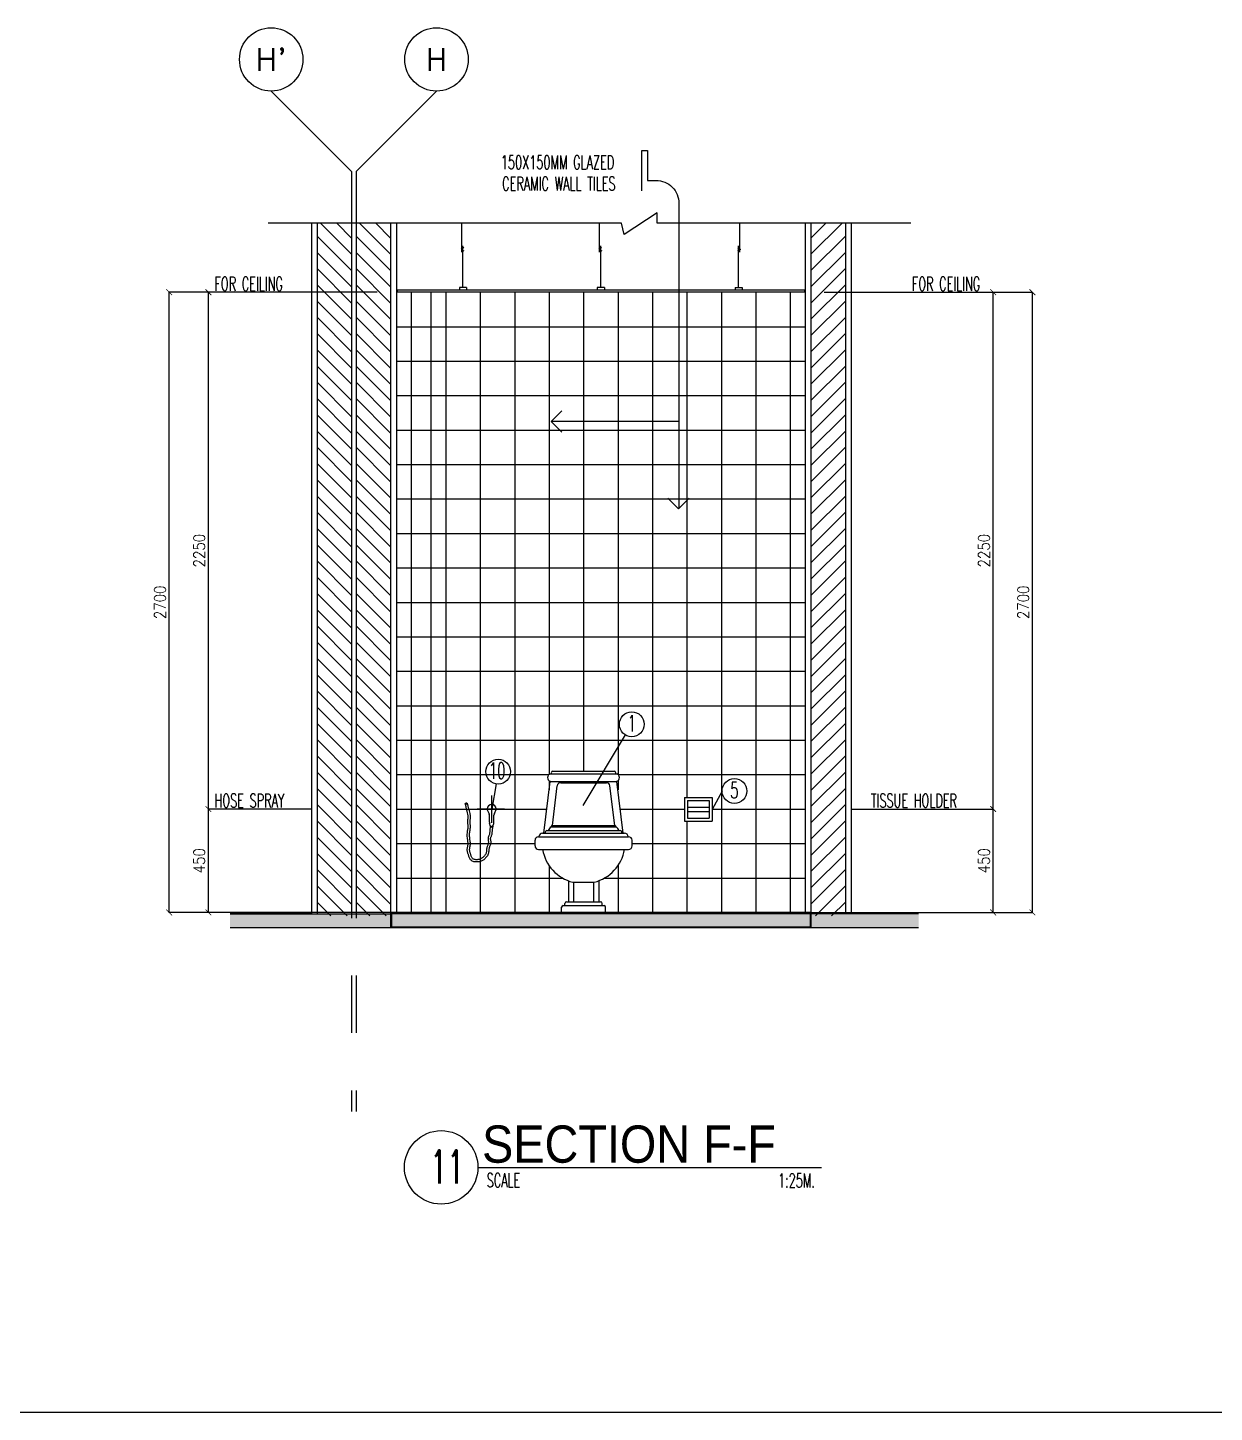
# Model space of a CAD drawing. Extents: x -263967 to -235090, y 166361 to 186286.
# Drawn here: x -250697 to -245531, y 166361 to 172389 of the extents above; entities that cross this region are included whole.
import ezdxf
from ezdxf.enums import TextEntityAlignment as Align

# ---------------------------------------------------------------- set-up
doc = ezdxf.new("R2010")
doc.units = 0
doc.header["$LTSCALE"] = 500
doc.header["$MEASUREMENT"] = 0
for name, pattern in [('CENTER2', [1.125, 0.75, -0.125, 0.125, -0.125]), ('CENTERX2', [4, 2.5, -0.5, 0.5, -0.5]), ('HIDDEN', [0.375, 0.25, -0.125]), ('HIDDEN2', [0.1875, 0.125, -0.0625])]:
    doc.linetypes.add(name, pattern=pattern)
doc.layers.get('0').update_dxf_attribs({"linetype": 'CONTINUOUS'})
doc.layers.get('DEFPOINTS').update_dxf_attribs({"linetype": 'CONTINUOUS'})
for name, color, linetype in [('A-SFIX', 2, 'CONTINUOUS'), ('AX-CR', 2, 'CONTINUOUS'), ('AX-TXT', 2, 'CONTINUOUS'), ('AXES', 11, 'CENTERX2'), ('AXIS', 11, 'CENTER2'), ('DIM1', 2, 'CONTINUOUS'), ('Dimout', 4, 'CONTINUOUS'), ('DW', 7, 'CONTINUOUS'), ('ELE', 3, 'CONTINUOUS'), ('ELV', 7, 'CONTINUOUS'), ('FIX', 2, 'CONTINUOUS'), ('HatchA', 11, 'CONTINUOUS'), ('Plaster', 7, 'CONTINUOUS'), ('SANI', 2, 'CONTINUOUS'), ('SETTING', 3, 'CONTINUOUS'), ('Tile', 5, 'CONTINUOUS'), ('TITLE', 1, 'CONTINUOUS'), ('TXT', 2, 'CONTINUOUS'), ('TXT1', 2, 'CONTINUOUS'), ('WALL', 6, 'CONTINUOUS'), ('WallPartition', 2, 'CONTINUOUS'), ('Windows', 9, 'CONTINUOUS')]:
    doc.layers.add(name, color=color, linetype=linetype)
doc.styles.add('DIM', font='simplex.shx', dxfattribs={"width": 0.85})
doc.styles.add('ROMANS', font='romans.shx', dxfattribs={"width": 0.6})
doc.styles.add('TTXT', font='swisse.ttf', dxfattribs={"width": 0.9})
doc.dimstyles.new('DIM1-25', dxfattribs={"dimscale": 25, "dimtxt": 2, "dimasz": 1, "dimexe": 0.03, "dimexo": 0.03, "dimgap": 0.6, "dimtad": 1, "dimdec": 0, "dimdsep": 46, "dimtxsty": 'DIM', "dimblk1": 'ARCHTICK', "dimblk2": 'ARCHTICK', "dimsah": 1, "dimcen": 0.09, "dimdle": 0.03, "dimclrd": 256, "dimclrt": 2, "dimadec": 0, "dimazin": 0, "dimtfac": 1, "dimtdec": 0, "dimtix": 1, "dimtmove": 1, "dimatfit": 3, "dimldrblk": 'ARCHTICK', "dimfxl": 0, "dimtvp": 2, "dimtolj": 1, "dimtzin": 0, "dimarcsym": 0})

# ---------------------------------------------------------------- blocks, each defined once
blk = doc.blocks.new('A$C69CD438C')
at = {"layer": 'A-SFIX'}
for p, q in [((65.9, 603.8, 658.7), (356.8, 603.8, 658.7)), ((76.8, 614.7, 658.7), (345.8, 614.7, 658.7)), ((38.4, 345.8, 658.7), (65.9, 570.8, 658.7)), ((65.9, 570.8, 658.7), (356.8, 570.8, 658.7)), ((75.6, 378.7, 658.7), (96.7, 551.5, 658.7)), ((111.9, 565, 658.7), (310.7, 565, 658.7)), ((347, 378.7, 658.7), (326, 551.5, 658.7)), ((384.2, 345.8, 658.7), (356.8, 570.8, 658.7)), ((70, 373.2, 658.7), (352.6, 373.2, 658.7)), ((75.6, 378.7, 658.7), (347, 378.7, 658.7)), ((0, 289.8, 658.7), (0, 314, 658.7)), ((15.4, 329.3, 658.7), (407.3, 329.3, 658.7)), ((32.9, 345.8, 658.7), (389.7, 345.8, 658.7)), ((51.2, 356.8, 658.7), (371.4, 356.8, 658.7)), ((422.6, 289.8, 658.7), (422.6, 314, 658.7)), ((15.4, 274.4, 658.7), (407.3, 274.4, 658.7)), ((145.5, 137.8, 658.7), (145.5, 46.1, 658.7)), ((164.7, 131.7, 658.7), (258, 131.7, 658.7)), ((167.4, 131.7, 658.7), (167.4, 46.1, 658.7)), ((255.2, 131.7, 658.7), (255.2, 46.1, 658.7)), ((277.2, 137.8, 658.7), (277.2, 46.1, 658.7)), ((115.6, 0, 658.7), (115.6, 23.1, 658.7)), ((307.1, 0), (115.6, 0)), ((122.2, 29.6, 658.7), (300.5, 29.6, 658.7)), ((130.5, 29.6, 658.7), (130.5, 39.5, 658.7)), ((137.1, 46.1, 658.7), (285.5, 46.1, 658.7)), ((292.1, 29.6, 658.7), (292.1, 39.5, 658.7)), ((307.1, 0, 658.7), (307.1, 23.1, 658.7))]:
    blk.add_line(p, q, dxfattribs=at)
for centre, radius, start, end in [((72.7, 587.3, 658.7), 17.8, 112.61986, 247.38014), ((79.6, 606.5, 658.7), 8.68, 108.43495, 198.43495), ((343, 606.5, 658.7), 8.68, 341.56505, 71.56505), ((349.9, 587.3, 658.7), 17.8, 292.61986, 67.38014), ((111.9, 549.6, 658.7), 15.4, 90, 173.04704), ((310.7, 549.6, 658.7), 15.4, 6.95296, 90), ((92.8, 342.2, 658.7), 38.5, 126.28859, 157.78628), ((76.4, 372.4, 658.7), 6.42, 96.98527, 172.09737), ((346.2, 372.4, 658.7), 6.42, 7.90263, 83.01473), ((329.8, 342.2, 658.7), 38.5, 22.21372, 53.71141), ((15.4, 314, 658.7), 15.4, 90, 180), ((35.7, 326.6, 658.7), 19.4, 98.1301, 171.8699), ((58.5, 343.3, 658.7), 15.3, 118.30463, 170.72602), ((364.2, 343.3, 658.7), 15.3, 9.27398, 61.69537), ((387, 326.6, 658.7), 19.4, 8.1301, 81.8699), ((407.3, 314, 658.7), 15.4, 0, 90), ((15.4, 289.8, 658.7), 15.4, 180, 270), ((208.2, 304.1, 658.7), 177.8, 189.59805, 255.82073), ((214.4, 304.1, 658.7), 177.8, 284.17927, 350.40195), ((407.3, 289.8, 658.7), 15.4, 270, 0), ((122.2, 23.1, 658.7), 6.59, 90, 180), ((137.1, 39.5, 658.7), 6.59, 90, 180), ((285.5, 39.5, 658.7), 6.59, 0, 90), ((300.5, 23.1, 658.7), 6.59, 0, 90)]:
    blk.add_arc(centre, radius, start, end, dxfattribs=at)
blk = doc.blocks.new('A0-BOX')
at = {"layer": 'TITLE'}
blk.add_line((0, 0), (113.3, 0), dxfattribs=at)
blk = doc.blocks.new('_ARCHTICK')
at = {"color": 0, "linetype": 'ByBlock', "const_width": 0.15}
blk.add_lwpolyline([(-0.5, -0.5), (0.5, 0.5)], dxfattribs=at)
blk = doc.blocks.new('*D125')
at = {"layer": 'DEFPOINTS', "color": 0}
for p in [(-247229.3, 171237.2), (-246493.3, 171237.2), (-247111.6, 168987.3)]:
    blk.add_point(p, dxfattribs=at)
at = {"layer": 'Dimout', "color": 0, "lineweight": -2}
for p, q in [((-247228.6, 171237.2), (-246492.5, 171237.2)), ((-247110.9, 168987.3), (-246492.5, 168987.3))]:
    blk.add_line(p, q, dxfattribs=at)
at = {"layer": 'Dimout', "lineweight": -2}
blk.add_line((-246493.3, 168986.6), (-246493.3, 171237.9), dxfattribs=at)
at = {"layer": 'Dimout', "lineweight": -2, "xscale": 25, "yscale": 25, "zscale": 25}
for p, rotation in [((-246493.3, 171237.2), 90), ((-246493.3, 168987.3), 270)]:
    blk.add_blockref('_ARCHTICK', p, dxfattribs=dict(at, rotation=rotation))
at = {"layer": 'Dimout', "color": 2, "insert": (-246533.3, 170112.2), "char_height": 50, "attachment_point": 5, "rotation": 90, "style": 'DIM'}
blk.add_mtext('\\A1;2250', dxfattribs=at)
blk = doc.blocks.new('*D123')
at = {"layer": 'DEFPOINTS', "color": 0}
for p in [(-247115.1, 171237.2), (-246322.4, 171237.2), (-247156.9, 168537.2)]:
    blk.add_point(p, dxfattribs=at)
at = {"layer": 'Dimout', "color": 0, "lineweight": -2}
for p, q in [((-247114.3, 171237.2), (-246321.6, 171237.2)), ((-247156.2, 168537.2), (-246321.6, 168537.2))]:
    blk.add_line(p, q, dxfattribs=at)
at = {"layer": 'Dimout', "lineweight": -2}
blk.add_line((-246322.4, 168536.4), (-246322.4, 171237.9), dxfattribs=at)
at = {"layer": 'Dimout', "lineweight": -2, "xscale": 25, "yscale": 25, "zscale": 25}
for p, rotation in [((-246322.4, 171237.2), 90), ((-246322.4, 168537.2), 270)]:
    blk.add_blockref('_ARCHTICK', p, dxfattribs=dict(at, rotation=rotation))
at = {"layer": 'Dimout', "color": 2, "insert": (-246362.4, 169887.2), "char_height": 50, "attachment_point": 5, "rotation": 90, "style": 'DIM'}
blk.add_mtext('\\A1;2700', dxfattribs=at)
blk = doc.blocks.new('*D120')
at = {"layer": 'DEFPOINTS', "color": 0}
for p in [(-249910, 171237.2), (-249173.9, 171237.2), (-249461.6, 168987.3)]:
    blk.add_point(p, dxfattribs=at)
at = {"layer": 'Dimout', "color": 0, "lineweight": -2}
for p, q in [((-249174.7, 171237.2), (-249910.7, 171237.2)), ((-249462.4, 168987.3), (-249910.7, 168987.3))]:
    blk.add_line(p, q, dxfattribs=at)
at = {"layer": 'Dimout', "lineweight": -2}
blk.add_line((-249910, 168986.6), (-249910, 171237.9), dxfattribs=at)
at = {"layer": 'Dimout', "lineweight": -2, "xscale": 25, "yscale": 25, "zscale": 25}
for p, rotation in [((-249910, 171237.2), 90), ((-249910, 168987.3), 270)]:
    blk.add_blockref('_ARCHTICK', p, dxfattribs=dict(at, rotation=rotation))
at = {"layer": 'Dimout', "color": 2, "insert": (-249950, 170112.2), "char_height": 50, "attachment_point": 5, "rotation": 90, "style": 'DIM'}
blk.add_mtext('\\A1;2250', dxfattribs=at)
blk = doc.blocks.new('*D122')
at = {"layer": 'DEFPOINTS', "color": 0}
for p in [(-250080.8, 171237.2), (-249288.2, 171237.2), (-249246.3, 168537.2)]:
    blk.add_point(p, dxfattribs=at)
at = {"layer": 'Dimout', "color": 0, "lineweight": -2}
for p, q in [((-249288.9, 171237.2), (-250081.6, 171237.2)), ((-249247.1, 168537.2), (-250081.6, 168537.2))]:
    blk.add_line(p, q, dxfattribs=at)
at = {"layer": 'Dimout', "lineweight": -2}
blk.add_line((-250080.8, 168536.4), (-250080.8, 171237.9), dxfattribs=at)
at = {"layer": 'Dimout', "lineweight": -2, "xscale": 25, "yscale": 25, "zscale": 25}
for p, rotation in [((-250080.8, 171237.2), 90), ((-250080.8, 168537.2), 270)]:
    blk.add_blockref('_ARCHTICK', p, dxfattribs=dict(at, rotation=rotation))
at = {"layer": 'Dimout', "color": 2, "insert": (-250120.8, 169887.2), "char_height": 50, "attachment_point": 5, "rotation": 90, "style": 'DIM'}
blk.add_mtext('\\A1;2700', dxfattribs=at)
blk = doc.blocks.new('*D121')
at = {"layer": 'DEFPOINTS', "color": 0}
for p in [(-249910, 168987.3), (-249461.6, 168987.3), (-249022.1, 168537.2)]:
    blk.add_point(p, dxfattribs=at)
at = {"layer": 'Dimout', "color": 0, "lineweight": -2}
for p, q in [((-249462.4, 168987.3), (-249910.7, 168987.3)), ((-249022.9, 168537.2), (-249910.7, 168537.2))]:
    blk.add_line(p, q, dxfattribs=at)
at = {"layer": 'Dimout', "lineweight": -2}
blk.add_line((-249910, 168536.4), (-249910, 168988.1), dxfattribs=at)
at = {"layer": 'Dimout', "lineweight": -2, "xscale": 25, "yscale": 25, "zscale": 25}
for p, rotation in [((-249910, 168987.3), 90), ((-249910, 168537.2), 270)]:
    blk.add_blockref('_ARCHTICK', p, dxfattribs=dict(at, rotation=rotation))
at = {"layer": 'Dimout', "color": 2, "insert": (-249950, 168762.2), "char_height": 50, "attachment_point": 5, "rotation": 90, "style": 'DIM'}
blk.add_mtext('\\A1;450', dxfattribs=at)
blk = doc.blocks.new('A$C54676CD1')
at = {"layer": 'AXIS', "linetype": 'CENTER2', "ltscale": 10}
for p, q in [((0.1153, 0.1709), (0.1153, 0.29)), ((0.1716, 0.2302), (0.0525, 0.2302))]:
    blk.add_line(p, q, dxfattribs=at)
at = {"layer": 'DIM1', "linetype": 'HIDDEN'}
for points in [[(0.1196, 0.156), (0.1183, 0.1482), (0.1175, 0.142), (0.117, 0.1369), (0.1167, 0.1328), (0.1165, 0.1294), (0.1164, 0.1262), (0.1161, 0.1231), (0.1155, 0.1198), (0.1146, 0.1167), (0.1135, 0.1137), (0.1124, 0.1111), (0.1114, 0.1087), (0.1105, 0.1066), (0.1099, 0.1048), (0.1094, 0.1033), (0.1092, 0.1022), (0.1092, 0.1011), (0.1093, 0.0997), (0.1095, 0.0979), (0.1099, 0.0957), (0.1104, 0.0932), (0.1108, 0.0902), (0.111, 0.0869), (0.1109, 0.0832), (0.1103, 0.0796), (0.1094, 0.0762), (0.1084, 0.0731), (0.1073, 0.0702), (0.1063, 0.0674), (0.1053, 0.0648), (0.1046, 0.0625), (0.104, 0.0602), (0.1036, 0.058), (0.1033, 0.0555), (0.1031, 0.0527), (0.1028, 0.0497), (0.1025, 0.0464), (0.102, 0.0428), (0.1012, 0.039), (0.1, 0.0351), (0.0983, 0.0312), (0.0963, 0.0275), (0.094, 0.0241), (0.0915, 0.0208), (0.0889, 0.0178), (0.0862, 0.0149), (0.0834, 0.0123), (0.0806, 0.01), (0.0778, 0.0079), (0.0749, 0.0061), (0.0719, 0.0045), (0.0689, 0.0032), (0.0658, 0.0022), (0.0627, 0.0014), (0.0595, 0.0008), (0.0563, 0.0004), (0.0529, 0.0001), (0.0494, 0), (0.0458, 0.0001), (0.042, 0.0004), (0.0382, 0.001), (0.0344, 0.0021), (0.0306, 0.0036), (0.0269, 0.0059), (0.0237, 0.0088), (0.0212, 0.012), (0.0194, 0.0153), (0.018, 0.0186), (0.0169, 0.0217), (0.016, 0.0246), (0.0152, 0.0273), (0.0145, 0.0298), (0.0137, 0.0322), (0.0128, 0.0347), (0.0119, 0.0374), (0.011, 0.0402), (0.0102, 0.0433), (0.0095, 0.0465), (0.0091, 0.05), (0.0089, 0.0537), (0.0092, 0.0573), (0.0097, 0.0607), (0.0103, 0.064), (0.011, 0.0671), (0.0116, 0.0702), (0.012, 0.0732), (0.0124, 0.0763), (0.0125, 0.0795), (0.0124, 0.0831), (0.012, 0.087), (0.0115, 0.0913), (0.0109, 0.0959), (0.0102, 0.1007), (0.0096, 0.1057), (0.0092, 0.1108), (0.009, 0.1161), (0.009, 0.1212), (0.0094, 0.1262), (0.0099, 0.1309), (0.0105, 0.1354), (0.0111, 0.1396), (0.0117, 0.1435), (0.0122, 0.1471), (0.0125, 0.1503), (0.0126, 0.1533), (0.0126, 0.1563), (0.0125, 0.1592), (0.0123, 0.1622), (0.012, 0.1652), (0.0118, 0.1684), (0.0116, 0.1717), (0.0115, 0.1752), (0.0116, 0.1787), (0.0118, 0.1822), (0.012, 0.1855), (0.0123, 0.1887), (0.0126, 0.1917), (0.0127, 0.1946), (0.0128, 0.1973), (0.0128, 0.1998), (0.0125, 0.2023), (0.0121, 0.2051), (0.0113, 0.2089), (0.0101, 0.214), (0.0085, 0.2207), (0.0062, 0.2293), (0.0034, 0.2403), (0, 0.254)], [(0.1097, 0.1576), (0.1084, 0.1496), (0.1076, 0.1431), (0.107, 0.1378), (0.1067, 0.1334), (0.1066, 0.1299), (0.1064, 0.127), (0.1062, 0.1244), (0.1057, 0.1221), (0.1051, 0.1197), (0.1042, 0.1174), (0.1032, 0.115), (0.1022, 0.1127), (0.1012, 0.1103), (0.1004, 0.1079), (0.0997, 0.1056), (0.0993, 0.1032), (0.0992, 0.1009), (0.0993, 0.0986), (0.0997, 0.0963), (0.1001, 0.0939), (0.1005, 0.0916), (0.1009, 0.0892), (0.101, 0.0867), (0.1009, 0.0842), (0.1005, 0.0817), (0.0998, 0.0791), (0.099, 0.0764), (0.098, 0.0737), (0.0969, 0.0709), (0.0959, 0.0681), (0.095, 0.0653), (0.0942, 0.0624), (0.0937, 0.0595), (0.0933, 0.0565), (0.0931, 0.0535), (0.0929, 0.0506), (0.0926, 0.0476), (0.0922, 0.0446), (0.0915, 0.0416), (0.0906, 0.0386), (0.0893, 0.0356), (0.0877, 0.0327), (0.0858, 0.0298), (0.0837, 0.0271), (0.0815, 0.0245), (0.0792, 0.0221), (0.0768, 0.0198), (0.0745, 0.0179), (0.0722, 0.0162), (0.0699, 0.0148), (0.0676, 0.0136), (0.0653, 0.0126), (0.063, 0.0118), (0.0605, 0.0112), (0.0579, 0.0107), (0.0552, 0.0103), (0.0523, 0.0101), (0.0493, 0.01), (0.0463, 0.0101), (0.0433, 0.0103), (0.0404, 0.0108), (0.0376, 0.0116), (0.0351, 0.0126), (0.0329, 0.0139), (0.0311, 0.0156), (0.0296, 0.0176), (0.0283, 0.0198), (0.0273, 0.0222), (0.0264, 0.0248), (0.0256, 0.0274), (0.0248, 0.0301), (0.024, 0.0328), (0.0232, 0.0354), (0.0223, 0.038), (0.0214, 0.0405), (0.0206, 0.043), (0.0199, 0.0456), (0.0194, 0.0482), (0.019, 0.0508), (0.019, 0.0535), (0.0192, 0.0562), (0.0196, 0.0591), (0.0201, 0.062), (0.0208, 0.0652), (0.0214, 0.0685), (0.022, 0.0719), (0.0223, 0.0756), (0.0225, 0.0795), (0.0223, 0.0837), (0.022, 0.088), (0.0214, 0.0926), (0.0208, 0.0972), (0.0201, 0.102), (0.0196, 0.1067), (0.0192, 0.1115), (0.019, 0.1162), (0.019, 0.1208), (0.0193, 0.1253), (0.0198, 0.1297), (0.0204, 0.134), (0.021, 0.1381), (0.0216, 0.1421), (0.0221, 0.146), (0.0225, 0.1497), (0.0226, 0.1532), (0.0226, 0.1565), (0.0225, 0.1598), (0.0222, 0.1629), (0.022, 0.166), (0.0217, 0.1691), (0.0216, 0.1721), (0.0215, 0.1752), (0.0216, 0.1783), (0.0217, 0.1815), (0.022, 0.1846), (0.0223, 0.1878), (0.0225, 0.191), (0.0227, 0.1942), (0.0228, 0.1973), (0.0227, 0.2004), (0.0225, 0.2035), (0.0219, 0.2069), (0.0211, 0.2111), (0.0199, 0.2163), (0.0182, 0.2231), (0.0159, 0.2318), (0.0131, 0.2428), (0.0097, 0.2564)]]:
    blk.add_lwpolyline(points, dxfattribs=at)
at = {"layer": 'DIM1'}
blk.add_circle((0.0046, 0.2544), 0.00364, dxfattribs=at)
at = {"layer": 'SETTING'}
for p, q in [((0.1037, 0.2112), (0.0958, 0.229)), ((0.1053, 0.1733), (0.1053, 0.2039)), ((0.1253, 0.1733), (0.1253, 0.2039)), ((0.1268, 0.2112), (0.1347, 0.229)), ((0.1067, 0.1648), (0.1058, 0.1685)), ((0.1089, 0.1585), (0.1067, 0.1648)), ((0.1144, 0.1503), (0.1089, 0.1585)), ((0.1147, 0.1503), (0.1205, 0.1567)), ((0.1223, 0.1606), (0.1235, 0.1639)), ((0.124, 0.1658), (0.1247, 0.1685))]:
    blk.add_line(p, q, dxfattribs=at)
for centre, radius, start, end in [((0.1153, 0.2302), 0.02, 4.77123, 175.22877), ((0.1013, 0.2314), 0.006, 175.22877, 203.96841), ((0.0873, 0.2039), 0.018, 0, 23.96841), ((0.0973, 0.206), 0.008, 0, 23.96841), ((0.1433, 0.2039), 0.018, 156.03159, 180), ((0.1333, 0.206), 0.008, 156.03159, 180), ((0.1292, 0.2314), 0.006, 336.03159, 4.77123), ((0.1253, 0.1733), 0.02, 180, 193.70485), ((0.1034, 0.1672), 0.02, 328.31381, 340.75167), ((0.1046, 0.1705), 0.02, 340.75167, 346.29515), ((0.1053, 0.1733), 0.02, 346.29515, 0)]:
    blk.add_arc(centre, radius, start, end, dxfattribs=at)
blk = doc.blocks.new('*D124')
at = {"layer": 'DEFPOINTS', "color": 0}
for p in [(-247111.6, 168987.3), (-246493.3, 168987.3), (-247381.1, 168537.2)]:
    blk.add_point(p, dxfattribs=at)
at = {"layer": 'Dimout', "color": 0, "lineweight": -2}
for p, q in [((-247110.9, 168987.3), (-246492.5, 168987.3)), ((-247380.4, 168537.2), (-246492.5, 168537.2))]:
    blk.add_line(p, q, dxfattribs=at)
at = {"layer": 'Dimout', "lineweight": -2}
blk.add_line((-246493.3, 168536.4), (-246493.3, 168988.1), dxfattribs=at)
at = {"layer": 'Dimout', "lineweight": -2, "xscale": 25, "yscale": 25, "zscale": 25}
for p, rotation in [((-246493.3, 168987.3), 90), ((-246493.3, 168537.2), 270)]:
    blk.add_blockref('_ARCHTICK', p, dxfattribs=dict(at, rotation=rotation))
at = {"layer": 'Dimout', "color": 2, "insert": (-246533.3, 168762.2), "char_height": 50, "attachment_point": 5, "rotation": 90, "style": 'DIM'}
blk.add_mtext('\\A1;450', dxfattribs=at)
blk = doc.blocks.new('A$C24F356C9')
at = {"layer": 'SANI'}
for p, q in [((0, 0.1021), (0.12, 0.1021)), ((0, 0.1021), (0, 0)), ((0.0128, 0.0893), (0.1072, 0.0893)), ((0.0128, 0.0893), (0.0128, 0.0128)), ((0.0128, 0.0606), (0.1072, 0.0606)), ((0.1072, 0.0893), (0.1072, 0.0128)), ((0.12, 0.1021), (0.12, 0)), ((0, 0), (0.12, 0)), ((0.0128, 0.0414), (0.1072, 0.0414)), ((0.0128, 0.0128), (0.1072, 0.0128))]:
    blk.add_line(p, q, dxfattribs=at)
blk = doc.blocks.new('walling')
at = {"layer": 'ELV'}
blk.add_line((0.1363, -1.1797), (-0.4198, -1.1797), dxfattribs=at)
blk.add_lwpolyline([(-0.025, -0.176), (-0.025, 0), (0, 0), (0, -0.1306), (0.0363, -0.1306, -0.414214), (0.1363, -0.2306), (0.1363, -1.5582)], format="xyb", dxfattribs=at)
at = {"layer": 'WALL'}
for p, q in [((-0.4198, -1.1797), (-0.3736, -1.1334)), ((-0.4198, -1.1797), (-0.3736, -1.2259)), ((0.1345, -1.56), (0.0882, -1.5137)), ((0.1345, -1.56), (0.1808, -1.5137))]:
    blk.add_line(p, q, dxfattribs=at)
at = {"layer": 'TXT', "style": 'ROMANS', "width": 0.6}
for s, p in [('150X150MM GLAZED', (-0.639, -0.0816)), ('CERAMIC WALL TILES', (-0.6331, -0.1746))]:
    blk.add_text(s, height=0.06, dxfattribs=at).set_placement(p)
blk = doc.blocks.new('GAN')
for p, q in [((-0.0212, 0.1644), (-0.0212, 0.29)), ((-0.0155, 0.01), (-0.0155, 0.1918)), ((0, 0.01), (-0.031, 0.01)), ((-0.031, 0.01), (-0.031, 0)), ((0, 0.01), (0, 0))]:
    blk.add_line(p, q)
blk.add_lwpolyline([(-0.0118, 0.184), (-0.024, 0.1754), (-0.0113, 0.1703)])
blk = doc.blocks.new('AXU')
at = {"layer": 'AX-CR'}
blk.add_circle((0, 350), 350, dxfattribs=at)
at = {"layer": 'AX-TXT', "style": 'ROMANS'}
blk.add_attdef('AX', text='', height=250, dxfattribs=at).set_placement((0, 350), align=Align.MIDDLE)

msp = doc.modelspace()

# ---------------------------------------------------------------- hatches: boundary and pattern name
at = {"layer": 'HatchA'}
h = msp.add_hatch(dxfattribs=at)
h.set_pattern_fill('ANSI31', color=256, scale=400, style=0)
h.set_pattern_definition([(135, (-438546.61, -13043.85), (35.355339, 35.355339), [])])
h.paths.add_polyline_path([(-249436.6, 171537.2), (-249286.6, 171537.2), (-249286.6, 168522.2), (-249436.6, 168522.2)])
h = msp.add_hatch(dxfattribs=at)
h.set_pattern_fill('ANSI31', color=256, scale=400, style=0)
h.set_pattern_definition([(135, (-438376.61, -13043.85), (35.355339, 35.355339), [])])
h.paths.add_polyline_path([(-249266.6, 171537.2), (-249116.6, 171537.2), (-249116.6, 168522.2), (-249266.6, 168522.2)])
h = msp.add_hatch(dxfattribs=at)
h.set_pattern_fill('ANSI31', color=256, scale=400, style=0)
h.set_pattern_definition([(45, (-58026.625, -13043.85), (-35.355339, 35.355339), [])])
h.paths.add_polyline_path([(-247136.6, 171537.2), (-247286.6, 171537.2), (-247286.6, 168522.2), (-247136.6, 168522.2)])
at = {"layer": 'Windows'}
h = msp.add_hatch(dxfattribs=at)
h.set_pattern_fill('AR-SAND', color=256, scale=25, style=0)
h.set_pattern_definition([(37.5, (0, 0), (-1.574834, 48.170594), [0, -38, 0, -42.5, 0, -40.625]), (7.5, (0, 0), (44.244418, 70.553652), [0, -20.5, 0, -34.25, 0, -13.125]), (327.5, (-30.75, 0), (77.8535465, 0.1414763), [0, -12.5, 0, -45, 0, -58.75]), (317.5, (-30.75, 0), (75.153165, 21.941889), [0, -6.25, 0, -29.5, 0, -33.75])])
h.paths.add_polyline_path([(-249116.6, 168531.2), (-249815.5, 168531.2), (-249815.5, 168471.2), (-249116.6, 168471.2)])
h.paths.add_polyline_path([(-247290.6, 168531.2), (-249112.6, 168531.2), (-249112.6, 168475.2), (-247290.6, 168475.2)])
h.paths.add_polyline_path([(-246818.1, 168531.2), (-247286.6, 168531.2), (-247286.6, 168471.2), (-246818.1, 168471.2)])

# ---------------------------------------------------------------- linework, layer by layer
msp.add_line((-249087.9, 171247.2), (-247315.3, 171247.2))
at = {"layer": 'AXES'}
for p, q in [((-249286.6, 171762.7), (-249636.6, 172112.7)), ((-249266.6, 171762.7), (-248916.6, 172112.7)), ((-249286.6, 171762.7), (-249286.6, 167671.2)), ((-249266.6, 171762.7), (-249266.6, 167671.2))]:
    msp.add_line(p, q, dxfattribs=at)
at = {"layer": 'DW'}
for p, q in [((-248278.2, 169002.2), (-248094.5, 169310.1)), ((-248657.6, 169097), (-248676.6, 168987.3)), ((-247673.7, 169065.9), (-247716.6, 168986.1))]:
    msp.add_line(p, q, dxfattribs=at)
at = {"layer": 'ELE'}
msp.add_lwpolyline([(-246851.5, 171537.2), (-247956.7, 171537.2), (-247956.7, 171582.3), (-248100.2, 171488.9), (-248112, 171537.2), (-248378.8, 171537.2), (-249650.5, 171537.2)], dxfattribs=at)
at = {"layer": 'FIX', "color": 2}
for centre in [(-248066.8, 169356.4), (-248648.4, 169150.2), (-247619.8, 169065.9)]:
    msp.add_circle(centre, 54, dxfattribs=at)
at = {"layer": 'Plaster'}
for p, q in [((-249461.6, 171537.2), (-249461.6, 168531.2)), ((-249091.6, 171537.2), (-249091.6, 168537.2)), ((-247311.6, 171537.2), (-247311.6, 168537.2)), ((-247111.6, 171537.2), (-247111.6, 168531.2)), ((-249087.9, 171247.2), (-249087.9, 171237.2)), ((-247315.3, 171247.2), (-247315.3, 171237.2)), ((-248941.6, 171237.2), (-248941.6, 168537.2)), ((-249815.5, 168534.2), (-249461.6, 168534.2)), ((-247286.6, 168537.2), (-249116.6, 168537.2)), ((-247286.6, 168531.2), (-249116.6, 168531.2)), ((-246818.1, 168534.2), (-247111.6, 168534.2))]:
    msp.add_line(p, q, dxfattribs=at)
at = {"layer": 'SANI', "color": 6}
msp.add_line((-248736.4, 167427.4), (-247240.2, 167427.4), dxfattribs=at)
at = {"layer": 'Tile'}
for p, q in [((-247311.6, 171237.2), (-249091.6, 171237.2)), ((-249026.6, 171237.2), (-249026.6, 168537.2)), ((-248876.6, 171237.2), (-248876.6, 168537.2)), ((-248726.6, 171237.2), (-248726.6, 168537.2)), ((-248576.6, 171237.2), (-248576.6, 168537.2)), ((-248426.6, 171237.2), (-248426.6, 169138.2)), ((-248276.6, 171237.2), (-248276.6, 169151.9)), ((-248126.6, 171237.2), (-248126.6, 169138.2)), ((-247976.6, 171237.2), (-247976.6, 168537.2)), ((-247826.6, 171237.2), (-247826.6, 169037.2)), ((-247676.6, 171237.2), (-247676.6, 168537.2)), ((-247526.6, 171237.2), (-247526.6, 168537.2)), ((-247376.6, 171237.2), (-247376.6, 168537.2)), ((-249091.6, 171087.2), (-247311.6, 171087.2)), ((-249091.6, 170937.2), (-247311.6, 170937.2)), ((-249091.6, 170787.2), (-247311.6, 170787.2)), ((-249091.6, 170637.2), (-247311.6, 170637.2)), ((-249091.6, 170487.2), (-247311.6, 170487.2)), ((-249091.6, 170337.2), (-247311.6, 170337.2)), ((-249091.6, 170187.2), (-247311.6, 170187.2)), ((-249091.6, 170037.2), (-247311.6, 170037.2)), ((-249091.6, 169887.2), (-247311.6, 169887.2)), ((-249091.6, 169737.2), (-247311.6, 169737.2)), ((-249091.6, 169587.2), (-247311.6, 169587.2)), ((-249091.6, 169437.2), (-247311.6, 169437.2)), ((-249091.6, 169287.2), (-247311.6, 169287.2)), ((-249090.4, 169137.2), (-248427.8, 169137.2)), ((-248125.5, 169137.2), (-247311.6, 169137.2)), ((-248426.6, 169110.7), (-248426.6, 169070.7)), ((-248126.6, 169110.7), (-248126.6, 169070.7)), ((-249091.6, 168987.2), (-248436.8, 168987.2)), ((-248116.5, 168987.2), (-247836.6, 168987.2)), ((-247716.6, 168987.2), (-247311.6, 168987.2)), ((-247826.6, 168935.1), (-247826.6, 168537.2)), ((-249091.6, 168837.2), (-248488, 168837.2)), ((-248065.3, 168837.2), (-247311.6, 168837.2)), ((-248426.6, 168741.1), (-248426.6, 168537.2)), ((-248126.6, 168741.1), (-248126.6, 168537.2)), ((-249091.6, 168687.2), (-248368.4, 168687.2)), ((-248184.9, 168687.2), (-247311.6, 168687.2))]:
    msp.add_line(p, q, dxfattribs=at)
at = {"layer": 'TITLE', "color": 6}
msp.add_circle((-248896.4, 167427.4), 160, dxfattribs=at)
at = {"layer": 'WALL'}
for p, q in [((-249436.6, 171537.2), (-249436.6, 168531.2)), ((-249286.6, 171537.2), (-249286.6, 168531.2)), ((-249266.6, 171537.2), (-249266.6, 168531.2)), ((-249116.6, 171537.2), (-249116.6, 168471.2)), ((-247286.6, 171537.2), (-247286.6, 168471.2)), ((-247136.6, 171537.2), (-247136.6, 168531.2)), ((-249815.5, 168531.2), (-249116.6, 168531.2)), ((-249112.6, 168531.2), (-249112.6, 168475.2)), ((-247290.6, 168531.2), (-247290.6, 168475.2)), ((-246818.1, 168531.2), (-247286.6, 168531.2)), ((-249815.5, 168471.2), (-246818.1, 168471.2)), ((-249112.6, 168475.2), (-247290.6, 168475.2))]:
    msp.add_line(p, q, dxfattribs=at)
at = {"layer": 'WallPartition', "linetype": 'HIDDEN2', "const_width": 2}
msp.add_lwpolyline([(-249114.6, 168531.2), (-249114.6, 168473.2), (-247288.6, 168473.2), (-247288.6, 168531.2)], dxfattribs=at)

# ---------------------------------------------------------------- block references
for name, p, xscale, yscale, zscale in [('A0-BOX', (-263966.8, 166361.3), 250, 250, 250), ('GAN', (-248786.1, 171247.2), 1000, 1000, 1000), ('GAN', (-248186.1, 171247.2), 1000, 1000, 1000), ('GAN', (-247617.1, 171247.2), -1000, 1000, 1000)]:
    msp.add_blockref(name, p, dxfattribs=dict(xscale=xscale, yscale=yscale, zscale=zscale))
at = {"layer": 'A-SFIX'}
msp.add_blockref('A$C69CD438C', (-248488, 168537.2), dxfattribs=at)
at = {"layer": 'AXES'}
ref = msp.add_blockref('AXU', (-249636.6, 172112.7), dxfattribs=dict(at, xscale=0.3942857142857143, yscale=0.3942857142857143, zscale=0.3942857142857143))
ref.add_attrib('AX', "H'", dxfattribs={"layer": 'AX-TXT', "color": 6, "height": 98.57, "style": 'ROMANS'}).set_placement((-249636.6, 172250.7), align=Align.MIDDLE)
ref = msp.add_blockref('AXU', (-248916.8, 172112.7), dxfattribs=dict(at, xscale=0.3942857142857143, yscale=0.3942857142857143, zscale=0.3942857142857143))
ref.add_attrib('AX', 'H', dxfattribs={"layer": 'AX-TXT', "color": 6, "height": 98.6, "style": 'ROMANS'}).set_placement((-248916.8, 172250.7), align=Align.MIDDLE)
at = {"layer": 'Plaster', "xscale": 1000, "yscale": 1000, "zscale": 1000}
for name, p in [('A$C54676CD1', (-248791.9, 168756.9)), ('A$C24F356C9', (-247836.6, 168935.1))]:
    msp.add_blockref(name, p, dxfattribs=at)
at = {"layer": 'WALL', "xscale": 1000, "yscale": 1000, "zscale": 1000}
msp.add_blockref('walling', (-247997.9, 171854.4), dxfattribs=at)

# ---------------------------------------------------------------- texts
at = {"layer": 'TITLE', "style": 'ROMANS', "width": 0.6}
msp.add_text('11', height=143.92, dxfattribs=at).set_placement((-248945.1, 167357.9))
at = {"layer": 'TXT', "style": 'ROMANS', "width": 0.6}
for s, height, p in [('FOR CEILING', 60, (-249883.5, 171243.9)), ('FOR CEILING', 60, (-246847.2, 171243.9)), ('1', 70, (-248085.1, 169325.6)), ('10', 70, (-248689, 169119.3)), ('5', 70, (-247638.1, 169035)), ('HOSE SPRAY', 60, (-249883.5, 168994.1)), ('TISSUE HOLDER', 60, (-247025.8, 168994.1)), ('SCALE', 60, (-248698.6, 167341.9)), ('1:25M.', 60, (-247430, 167340.5))]:
    msp.add_text(s, height=height, dxfattribs=at).set_placement(p)
at = {"layer": 'TXT1', "color": 6, "style": 'TTXT', "width": 0.9}
msp.add_text('SECTION F-F', height=162.094, dxfattribs=at).set_placement((-248718.5, 167447.8))

# ---------------------------------------------------------------- dimensions: what is measured, and where the dimension line sits
at = {"layer": 'Dimout'}
for base, p1, p2, picture, middle in [((-250080.8, 171237.2), (-249246.3, 168537.2), (-249288.2, 171237.2), '*D122', (-250120.8, 169887.2)), ((-249910, 171237.2), (-249461.6, 168987.3), (-249173.9, 171237.2), '*D120', (-249950, 170112.2)), ((-246493.3, 171237.2), (-247111.6, 168987.3), (-247229.3, 171237.2), '*D125', (-246533.3, 170112.2)), ((-246322.4, 171237.2), (-247156.9, 168537.2), (-247115.1, 171237.2), '*D123', (-246362.4, 169887.2)), ((-249910, 168987.3), (-249022.1, 168537.2), (-249461.6, 168987.3), '*D121', (-249950, 168762.2)), ((-246493.3, 168987.3), (-247381.1, 168537.2), (-247111.6, 168987.3), '*D124', (-246533.3, 168762.2))]:
    dim = msp.add_linear_dim(base=base, p1=p1, p2=p2, angle=90, dimstyle='DIM1-25', dxfattribs=at)
    dim.commit()
    dim.dimension.update_dxf_attribs({"geometry": picture, "text_midpoint": middle})

doc.saveas('drawing.dxf')
